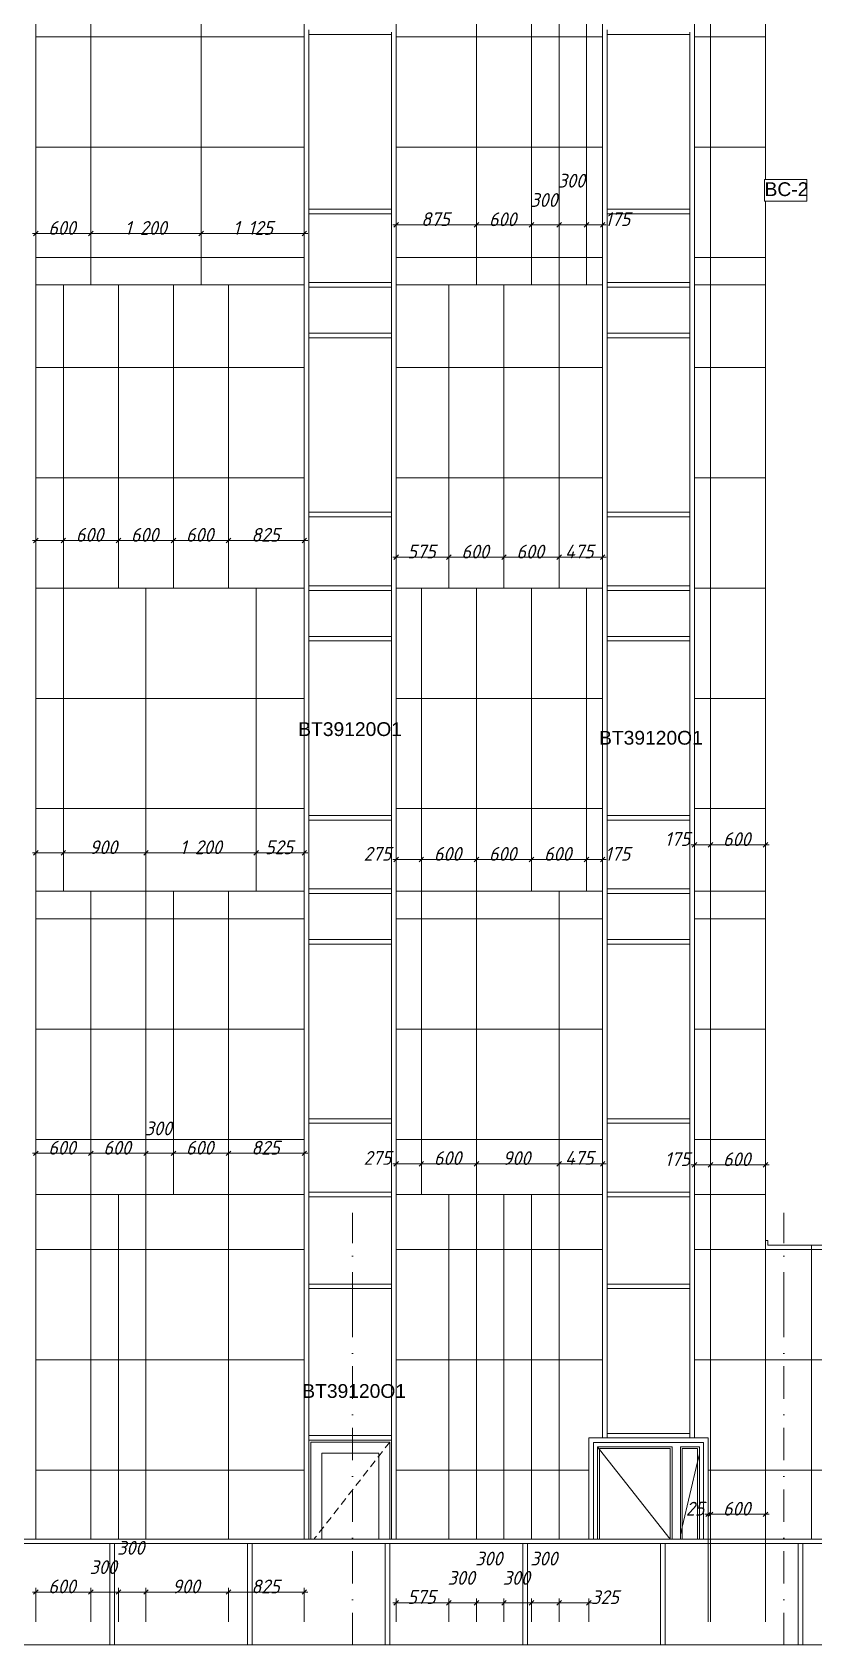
# Model space of a CAD drawing. Header units: millimetres. Extents: x 1499747 to 4230374, y -28481 to 441852.
# Drawn here: x 2636354 to 2644868, y -12484 to 5067 of the extents above; entities that cross this region are included whole.
import ezdxf
from ezdxf.xclip import XClip

# ---------------------------------------------------------------- set-up
doc = ezdxf.new("R2010")
doc.units = ezdxf.units.MM
doc.header["$MEASUREMENT"] = 0
doc.header["$XCLIPFRAME"] = 0
doc.set_wipeout_variables(frame=1)
doc.linetypes.add('Wipeout_Contour', pattern=[1000, 0, -1000])
doc.linetypes.add('Штрихпунктирная', pattern=[670.277762, 352.777767, -176.388884, 0, -141.111112])
for name, color, linetype, lineweight in [('1 Фасад_42_Витраж где быссейн_Ном._пера__1_Ном._пера__7', 7, 'Continuous', 18), ('1 Фасад_42_Витражные окна_Ном._пера__102_Ном._пера__9', 9, 'Continuous', 18), ('1 Фасад_42_Витражные окна_Ном._пера__1_Ном._пера__7', 7, 'Continuous', 18), ('1 Фасад_42_Витражные окна_Ном._пера__20_Ном._пера__1', 1, 'Continuous', 18), ('1 Фасад_42_Витражные окна_Ном._пера__92_Ном._пера__233', 233, 'Continuous', 18), ('1 Фасад_42_Выступы_Ном._пера__1_Ном._пера__7', 7, 'Continuous', 18), ('1 Фасад_42_Отделка керамика_Ном._пера__1_Ном._пера__7', 7, 'Continuous', 18), ('1 Фасад_42_Сетка кладки_Ном._пера__20_Ном._пера__1', 1, 'Continuous', 18), ('1 Фасад_42_Сетка кладки_Ном._пера__62_Ном._пера__253', 252, 'Continuous', 18), ('1 Фасад_42_Элемент Модели - Оси_Ном._пера__2_Ном._пера__8', 8, 'Continuous', 18)]:
    doc.layers.add(name, color=color, linetype=linetype, lineweight=lineweight)
doc.layers.add('1 Фасад_42_Витражные окна_Ном._пера__20', color=7, linetype='Continuous')
doc.layers.add('Чертеж и Рисунок', color=7, linetype='Continuous')
doc.styles.add('СГЕНЕРИР_СТИЛЬ_1', font='')
doc.styles.add('СГЕНЕРИР_СТИЛЬ_2', font='arial.ttf')
doc.styles.get('СГЕНЕРИР_СТИЛЬ_1').set_extended_font_data('GOST Common', italic=True)

# ---------------------------------------------------------------- blocks, each defined once
blk = doc.blocks.new('Чертеж_5_42', base_point=(1557140, 9891))
at = {"layer": '1 Фасад_42_Витраж где быссейн_Ном._пера__1_Ном._пера__7', "color": 252, "linetype": 'Continuous', "true_color": 0x939598}
for p, q in [((1531021, 16341), (1529521, 16341)), ((1532521, 16341), (1531021, 16341)), ((1534021, 16341), (1532521, 16341)), ((1535521, 16341), (1534021, 16341)), ((1537021, 16341), (1535521, 16341)), ((1538521, 16341), (1537021, 16341)), ((1540021, 16341), (1538521, 16341)), ((1530996, 16291), (1529546, 16291)), ((1531021, 16291), (1530996, 16291)), ((1530996, 15191), (1530996, 16291)), ((1531046, 16291), (1531021, 16291)), ((1532496, 16291), (1531046, 16291)), ((1531046, 15191), (1531046, 16291)), ((1532521, 16291), (1532496, 16291)), ((1532496, 15191), (1532496, 16291)), ((1532546, 16291), (1532521, 16291)), ((1533996, 16291), (1532546, 16291)), ((1532546, 15191), (1532546, 16291)), ((1534021, 16291), (1533996, 16291)), ((1533996, 15191), (1533996, 16291)), ((1534046, 16291), (1534021, 16291)), ((1535496, 16291), (1534046, 16291)), ((1534046, 15191), (1534046, 16291)), ((1535521, 16291), (1535496, 16291)), ((1535496, 15191), (1535496, 16291)), ((1535546, 16291), (1535521, 16291)), ((1536996, 16291), (1535546, 16291)), ((1535546, 15191), (1535546, 16291)), ((1537021, 16291), (1536996, 16291)), ((1536996, 15191), (1536996, 16291)), ((1537046, 16291), (1537021, 16291)), ((1538496, 16291), (1537046, 16291)), ((1537046, 15191), (1537046, 16291)), ((1538521, 16291), (1538496, 16291)), ((1538496, 15191), (1538496, 16291)), ((1538546, 16291), (1538521, 16291)), ((1539996, 16291), (1538546, 16291)), ((1538546, 15191), (1538546, 16291)), ((1530996, 15191), (1529546, 15191)), ((1531021, 15191), (1530996, 15191)), ((1531046, 15191), (1531021, 15191)), ((1532496, 15191), (1531046, 15191)), ((1532521, 15191), (1532496, 15191)), ((1532546, 15191), (1532521, 15191)), ((1533996, 15191), (1532546, 15191)), ((1534021, 15191), (1533996, 15191)), ((1534046, 15191), (1534021, 15191)), ((1535496, 15191), (1534046, 15191)), ((1535521, 15191), (1535496, 15191)), ((1535546, 15191), (1535521, 15191)), ((1536996, 15191), (1535546, 15191)), ((1537021, 15191), (1536996, 15191)), ((1537046, 15191), (1537021, 15191)), ((1538496, 15191), (1537046, 15191)), ((1538521, 15191), (1538496, 15191)), ((1538546, 15191), (1538521, 15191)), ((1539996, 15191), (1538546, 15191))]:
    blk.add_line(p, q, dxfattribs=at)
at = {"layer": '1 Фасад_42_Витражные окна_Ном._пера__102_Ном._пера__9', "color": 252, "linetype": 'Continuous', "true_color": 0x939598}
for p, q in [((1536310, 17340), (1536330, 17314)), ((1536330, 17314), (1537100, 16341)), ((1537420, 17266), (1537400, 17181)), ((1537400, 17181), (1537232, 16471)), ((1537232, 16471), (1537212, 16387))]:
    blk.add_line(p, q, dxfattribs=at)
at = {"layer": '1 Фасад_42_Витражные окна_Ном._пера__1_Ном._пера__7', "color": 252, "linetype": 'Continuous', "true_color": 0x939598}
for p, q in [((1533165, 32741), (1533165, 32766)), ((1533165, 32716), (1533165, 32741)), ((1533395, 32716), (1533165, 32716)), ((1533165, 30816), (1533165, 32716)), ((1534065, 32716), (1533395, 32716)), ((1534065, 32741), (1534065, 32716)), ((1534065, 32716), (1534065, 30816)), ((1536415, 32741), (1536415, 32766)), ((1536415, 32716), (1536415, 32741)), ((1536645, 32716), (1536415, 32716)), ((1536415, 30816), (1536415, 32716)), ((1537315, 32716), (1536645, 32716)), ((1537315, 32741), (1537315, 32716)), ((1537315, 32716), (1537315, 30816)), ((1533165, 30791), (1533165, 30816)), ((1533395, 30816), (1533165, 30816)), ((1533165, 30766), (1533165, 30791)), ((1533395, 30766), (1533165, 30766)), ((1533165, 30016), (1533165, 30766)), ((1534065, 30816), (1533395, 30816)), ((1534065, 30766), (1533395, 30766)), ((1534065, 30816), (1534065, 30791)), ((1534065, 30791), (1534065, 30766)), ((1534065, 30766), (1534065, 30016)), ((1536415, 30791), (1536415, 30816)), ((1536645, 30816), (1536415, 30816)), ((1536415, 30766), (1536415, 30791)), ((1536645, 30766), (1536415, 30766)), ((1536415, 30016), (1536415, 30766)), ((1537315, 30816), (1536645, 30816)), ((1537315, 30766), (1536645, 30766)), ((1537315, 30816), (1537315, 30791)), ((1537315, 30791), (1537315, 30766)), ((1537315, 30766), (1537315, 30016)), ((1533395, 30016), (1533165, 30016)), ((1533165, 29991), (1533165, 30016)), ((1534065, 30016), (1533395, 30016)), ((1534065, 30016), (1534065, 29991)), ((1536645, 30016), (1536415, 30016)), ((1536415, 29991), (1536415, 30016)), ((1537315, 30016), (1536645, 30016)), ((1537315, 30016), (1537315, 29991)), ((1533165, 29966), (1533165, 29991)), ((1533395, 29966), (1533165, 29966)), ((1533165, 29466), (1533165, 29966)), ((1534065, 29966), (1533395, 29966)), ((1534065, 29991), (1534065, 29966)), ((1534065, 29966), (1534065, 29466)), ((1536415, 29966), (1536415, 29991)), ((1536645, 29966), (1536415, 29966)), ((1536415, 29466), (1536415, 29966)), ((1537315, 29966), (1536645, 29966)), ((1537315, 29991), (1537315, 29966)), ((1537315, 29966), (1537315, 29466)), ((1533165, 29441), (1533165, 29466)), ((1533395, 29466), (1533165, 29466)), ((1533165, 29416), (1533165, 29441)), ((1533395, 29416), (1533165, 29416)), ((1533165, 27516), (1533165, 29416)), ((1534065, 29466), (1533395, 29466)), ((1534065, 29416), (1533395, 29416)), ((1534065, 29466), (1534065, 29441)), ((1534065, 29441), (1534065, 29416)), ((1534065, 29416), (1534065, 27516)), ((1536415, 29441), (1536415, 29466)), ((1536645, 29466), (1536415, 29466)), ((1536415, 29416), (1536415, 29441)), ((1536645, 29416), (1536415, 29416)), ((1536415, 27516), (1536415, 29416)), ((1537315, 29466), (1536645, 29466)), ((1537315, 29416), (1536645, 29416)), ((1537315, 29466), (1537315, 29441)), ((1537315, 29441), (1537315, 29416)), ((1537315, 29416), (1537315, 27516)), ((1533165, 27491), (1533165, 27516)), ((1533165, 27516), (1533395, 27516)), ((1533165, 27466), (1533165, 27491)), ((1533165, 26716), (1533165, 27466)), ((1533165, 27466), (1533395, 27466)), ((1533395, 27516), (1534065, 27516)), ((1533395, 27466), (1534065, 27466)), ((1534065, 27516), (1534065, 27491)), ((1534065, 27491), (1534065, 27466)), ((1534065, 27466), (1534065, 26716)), ((1536415, 27491), (1536415, 27516)), ((1536415, 27516), (1536645, 27516)), ((1536415, 27466), (1536415, 27491)), ((1536415, 26716), (1536415, 27466)), ((1536415, 27466), (1536645, 27466)), ((1536645, 27516), (1537315, 27516)), ((1536645, 27466), (1537315, 27466)), ((1537315, 27516), (1537315, 27491)), ((1537315, 27491), (1537315, 27466)), ((1537315, 27466), (1537315, 26716)), ((1533165, 26716), (1533395, 26716)), ((1533165, 26691), (1533165, 26716)), ((1533165, 26666), (1533165, 26691)), ((1533395, 26716), (1534065, 26716)), ((1534065, 26716), (1534065, 26691)), ((1534065, 26691), (1534065, 26666)), ((1536415, 26716), (1536645, 26716)), ((1536415, 26691), (1536415, 26716)), ((1536415, 26666), (1536415, 26691)), ((1536645, 26716), (1537315, 26716)), ((1537315, 26716), (1537315, 26691)), ((1537315, 26691), (1537315, 26666)), ((1533165, 26666), (1533395, 26666)), ((1533165, 26166), (1533165, 26666)), ((1533395, 26666), (1534065, 26666)), ((1534065, 26666), (1534065, 26166)), ((1536415, 26666), (1536645, 26666)), ((1536415, 26166), (1536415, 26666)), ((1536645, 26666), (1537315, 26666)), ((1537315, 26666), (1537315, 26166)), ((1533165, 26141), (1533165, 26166)), ((1533395, 26166), (1533165, 26166)), ((1534065, 26166), (1533395, 26166)), ((1534065, 26166), (1534065, 26141)), ((1536415, 26141), (1536415, 26166)), ((1536645, 26166), (1536415, 26166)), ((1537315, 26166), (1536645, 26166)), ((1537315, 26166), (1537315, 26141)), ((1533165, 26116), (1533165, 26141)), ((1533395, 26116), (1533165, 26116)), ((1533165, 24216), (1533165, 26116)), ((1534065, 26116), (1533395, 26116)), ((1534065, 26141), (1534065, 26116)), ((1534065, 26116), (1534065, 24216)), ((1536415, 26116), (1536415, 26141)), ((1536645, 26116), (1536415, 26116)), ((1536415, 24216), (1536415, 26116)), ((1537315, 26116), (1536645, 26116)), ((1537315, 26141), (1537315, 26116)), ((1537315, 26116), (1537315, 24216)), ((1533165, 24191), (1533165, 24216)), ((1533165, 24216), (1533395, 24216)), ((1533165, 24166), (1533165, 24191)), ((1533165, 23416), (1533165, 24166)), ((1533165, 24166), (1533395, 24166)), ((1533395, 24216), (1534065, 24216)), ((1533395, 24166), (1534065, 24166)), ((1534065, 24216), (1534065, 24191)), ((1534065, 24191), (1534065, 24166)), ((1534065, 24166), (1534065, 23416)), ((1536415, 24191), (1536415, 24216)), ((1536415, 24216), (1536645, 24216)), ((1536415, 24166), (1536415, 24191)), ((1536415, 23416), (1536415, 24166)), ((1536415, 24166), (1536645, 24166)), ((1536645, 24216), (1537315, 24216)), ((1536645, 24166), (1537315, 24166)), ((1537315, 24216), (1537315, 24191)), ((1537315, 24191), (1537315, 24166)), ((1537315, 24166), (1537315, 23416)), ((1533165, 23416), (1533395, 23416)), ((1533165, 23391), (1533165, 23416)), ((1533165, 23366), (1533165, 23391)), ((1533165, 23366), (1533395, 23366)), ((1533165, 22866), (1533165, 23366)), ((1533395, 23416), (1534065, 23416)), ((1533395, 23366), (1534065, 23366)), ((1534065, 23416), (1534065, 23391)), ((1534065, 23391), (1534065, 23366)), ((1534065, 23366), (1534065, 22866)), ((1536415, 23416), (1536645, 23416)), ((1536415, 23391), (1536415, 23416)), ((1536415, 23366), (1536415, 23391)), ((1536415, 23366), (1536645, 23366)), ((1536415, 22866), (1536415, 23366)), ((1536645, 23416), (1537315, 23416)), ((1536645, 23366), (1537315, 23366)), ((1537315, 23416), (1537315, 23391)), ((1537315, 23391), (1537315, 23366)), ((1537315, 23366), (1537315, 22866)), ((1533165, 22841), (1533165, 22866)), ((1533395, 22866), (1533165, 22866)), ((1533165, 22816), (1533165, 22841)), ((1533395, 22816), (1533165, 22816)), ((1533165, 20916), (1533165, 22816)), ((1534065, 22866), (1533395, 22866)), ((1534065, 22816), (1533395, 22816)), ((1534065, 22866), (1534065, 22841)), ((1534065, 22841), (1534065, 22816)), ((1534065, 22816), (1534065, 20916)), ((1536415, 22841), (1536415, 22866)), ((1536645, 22866), (1536415, 22866)), ((1536415, 22816), (1536415, 22841)), ((1536645, 22816), (1536415, 22816)), ((1536415, 20916), (1536415, 22816)), ((1537315, 22866), (1536645, 22866)), ((1537315, 22816), (1536645, 22816)), ((1537315, 22866), (1537315, 22841)), ((1537315, 22841), (1537315, 22816)), ((1537315, 22816), (1537315, 20916)), ((1533165, 20891), (1533165, 20916)), ((1533165, 20916), (1533395, 20916)), ((1533165, 20866), (1533165, 20891)), ((1533395, 20916), (1534065, 20916)), ((1534065, 20916), (1534065, 20891)), ((1534065, 20891), (1534065, 20866)), ((1536415, 20891), (1536415, 20916)), ((1536415, 20916), (1536645, 20916)), ((1536415, 20866), (1536415, 20891)), ((1536645, 20916), (1537315, 20916)), ((1537315, 20916), (1537315, 20891)), ((1537315, 20891), (1537315, 20866)), ((1533165, 20116), (1533165, 20866)), ((1533165, 20866), (1533395, 20866)), ((1533395, 20866), (1534065, 20866)), ((1534065, 20866), (1534065, 20116)), ((1536415, 20116), (1536415, 20866)), ((1536415, 20866), (1536645, 20866)), ((1536645, 20866), (1537315, 20866)), ((1537315, 20866), (1537315, 20116)), ((1533165, 20116), (1533395, 20116)), ((1533165, 20091), (1533165, 20116)), ((1533165, 20066), (1533165, 20091)), ((1533165, 20066), (1533395, 20066)), ((1533165, 19116), (1533165, 20066)), ((1533395, 20116), (1534065, 20116)), ((1533395, 20066), (1534065, 20066)), ((1534065, 20116), (1534065, 20091)), ((1534065, 20091), (1534065, 20066)), ((1534065, 20066), (1534065, 19116)), ((1536415, 20116), (1536645, 20116)), ((1536415, 20091), (1536415, 20116)), ((1536415, 20066), (1536415, 20091)), ((1536415, 20066), (1536645, 20066)), ((1536415, 19116), (1536415, 20066)), ((1536645, 20116), (1537315, 20116)), ((1536645, 20066), (1537315, 20066)), ((1537315, 20116), (1537315, 20091)), ((1537315, 20091), (1537315, 20066)), ((1537315, 20066), (1537315, 19116)), ((1533165, 19091), (1533165, 19116)), ((1533395, 19116), (1533165, 19116)), ((1533165, 19066), (1533165, 19091)), ((1533395, 19066), (1533165, 19066)), ((1533165, 17466), (1533165, 19066)), ((1534065, 19116), (1533395, 19116)), ((1534065, 19066), (1533395, 19066)), ((1534065, 19116), (1534065, 19091)), ((1534065, 19091), (1534065, 19066)), ((1534065, 19066), (1534065, 17466)), ((1536415, 19091), (1536415, 19116)), ((1536645, 19116), (1536415, 19116)), ((1536415, 19066), (1536415, 19091)), ((1536645, 19066), (1536415, 19066)), ((1536415, 17491), (1536415, 19066)), ((1537315, 19116), (1536645, 19116)), ((1537315, 19066), (1536645, 19066)), ((1537315, 19116), (1537315, 19091)), ((1537315, 19091), (1537315, 19066)), ((1537315, 19066), (1537315, 17491)), ((1533165, 17441), (1533165, 17466)), ((1533395, 17466), (1533165, 17466)), ((1533165, 17416), (1533165, 17441)), ((1533165, 16341), (1533165, 17416)), ((1533395, 17416), (1533165, 17416)), ((1533185, 17396), (1534045, 17396)), ((1533185, 16341), (1533185, 17396)), ((1534065, 17466), (1533395, 17466)), ((1534065, 17416), (1533395, 17416)), ((1534045, 17396), (1534045, 16341)), ((1534065, 17466), (1534065, 17441)), ((1534065, 17441), (1534065, 17416)), ((1534065, 17416), (1534065, 16341)), ((1536470, 17391), (1536265, 17391)), ((1536265, 16341), (1536265, 17391)), ((1536415, 17441), (1536365, 17441)), ((1536415, 17466), (1536415, 17491)), ((1536645, 17491), (1536415, 17491)), ((1536415, 17441), (1536415, 17466)), ((1536645, 17441), (1536415, 17441)), ((1537167, 17391), (1536470, 17391)), ((1537315, 17491), (1536645, 17491)), ((1537315, 17441), (1536645, 17441)), ((1537465, 17391), (1537167, 17391)), ((1537315, 17491), (1537315, 17466)), ((1537315, 17466), (1537315, 17441)), ((1537365, 17441), (1537315, 17441)), ((1537465, 17391), (1537465, 16341)), ((1533925, 17276), (1533305, 17276)), ((1533305, 17276), (1533305, 16341)), ((1533925, 16341), (1533925, 17276)), ((1536310, 17346), (1536310, 16341)), ((1537122, 17346), (1536310, 17346)), ((1537102, 17326), (1536330, 17326)), ((1536330, 17326), (1536330, 16341)), ((1537102, 16341), (1537102, 17326)), ((1537122, 16341), (1537122, 17346)), ((1537212, 17346), (1537212, 16341)), ((1537420, 17346), (1537212, 17346)), ((1537400, 17326), (1537232, 17326)), ((1537232, 17326), (1537232, 16341)), ((1537400, 16341), (1537400, 17326)), ((1537420, 16341), (1537420, 17346))]:
    blk.add_line(p, q, dxfattribs=at)
at = {"layer": '1 Фасад_42_Витражные окна_Ном._пера__92_Ном._пера__233', "color": 252, "linetype": 'Continuous', "true_color": 0x939598}
for p, q in [((1534045, 17396), (1533996, 17333)), ((1533925, 17242), (1533916, 17231)), ((1533966, 17294), (1533925, 17242)), ((1533806, 17089), (1533756, 17026)), ((1533886, 17191), (1533836, 17128)), ((1533646, 16884), (1533596, 16821)), ((1533726, 16986), (1533676, 16923)), ((1533486, 16679), (1533437, 16616)), ((1533566, 16781), (1533517, 16718)), ((1533406, 16576), (1533357, 16513)), ((1533235, 16357), (1533223, 16341)), ((1533246, 16371), (1533235, 16357)), ((1533305, 16448), (1533277, 16411)), ((1533326, 16474), (1533305, 16448))]:
    blk.add_line(p, q, dxfattribs=at)
at = {"layer": '1 Фасад_42_Выступы_Ном._пера__1_Ном._пера__7', "color": 252, "linetype": 'Continuous', "true_color": 0x939598}
for p, q in [((1530190, 16341), (1530190, 46491)), ((1538140, 19591), (1538140, 39341)), ((1538140, 19591), (1538165, 19591)), ((1538165, 19591), (1538165, 19541)), ((1538165, 19541), (1552240, 19541))]:
    blk.add_line(p, q, dxfattribs=at)
at = {"layer": '1 Фасад_42_Отделка керамика_Ном._пера__1_Ном._пера__7', "color": 252, "linetype": 'Continuous', "true_color": 0x939598}
for p, q in [((1530790, 33291), (1530790, 29991)), ((1531990, 29991), (1531990, 33291)), ((1533115, 29991), (1533115, 33291)), ((1534115, 33291), (1534115, 29991)), ((1534990, 29991), (1534990, 33291)), ((1535590, 33291), (1535590, 29991)), ((1535890, 29991), (1535890, 33291)), ((1536190, 33291), (1536190, 29991)), ((1536365, 29991), (1536365, 33291)), ((1537365, 33291), (1537365, 29991)), ((1537540, 33291), (1537540, 29991)), ((1530490, 29991), (1530190, 29991)), ((1530490, 29991), (1530790, 29991)), ((1530490, 26691), (1530490, 29991)), ((1530790, 29991), (1531090, 29991)), ((1531690, 29991), (1531090, 29991)), ((1531090, 29991), (1531090, 26691)), ((1531690, 29991), (1531990, 29991)), ((1531690, 26691), (1531690, 29991)), ((1531990, 29991), (1532290, 29991)), ((1533115, 29991), (1532290, 29991)), ((1532290, 29991), (1532290, 26691)), ((1533115, 26691), (1533115, 29991)), ((1534690, 29991), (1534115, 29991)), ((1534115, 29991), (1534115, 26691)), ((1534690, 29991), (1534990, 29991)), ((1534690, 26691), (1534690, 29991)), ((1534990, 29991), (1535290, 29991)), ((1535890, 29991), (1535290, 29991)), ((1535290, 29991), (1535290, 26691)), ((1535890, 29991), (1536190, 29991)), ((1535890, 26691), (1535890, 29991)), ((1536190, 29991), (1536365, 29991)), ((1536365, 26691), (1536365, 29991)), ((1537540, 29991), (1537365, 29991)), ((1537365, 29991), (1537365, 26691)), ((1537540, 29991), (1538140, 29991)), ((1537540, 26691), (1537540, 29991)), ((1530490, 26691), (1530190, 26691)), ((1530490, 26691), (1531090, 26691)), ((1530490, 23391), (1530490, 26691)), ((1531090, 26691), (1531390, 26691)), ((1532590, 26691), (1531390, 26691)), ((1531390, 26691), (1531390, 23391)), ((1532590, 26691), (1533115, 26691)), ((1532590, 23391), (1532590, 26691)), ((1533115, 23391), (1533115, 26691)), ((1534115, 26691), (1534115, 23391)), ((1534115, 26691), (1534390, 26691)), ((1534390, 26691), (1534390, 23391)), ((1534990, 26691), (1534390, 26691)), ((1534990, 26691), (1535290, 26691)), ((1534990, 23391), (1534990, 26691)), ((1535290, 26691), (1535590, 26691)), ((1535890, 26691), (1535590, 26691)), ((1535590, 26691), (1535590, 23391)), ((1536190, 26691), (1535890, 26691)), ((1536190, 26691), (1536365, 26691)), ((1536190, 23391), (1536190, 26691)), ((1536365, 23391), (1536365, 26691)), ((1537365, 26691), (1537365, 23391)), ((1537365, 26691), (1537540, 26691)), ((1538140, 26691), (1537540, 26691)), ((1537540, 26691), (1537540, 23391)), ((1530190, 23391), (1530490, 23391)), ((1530490, 23391), (1530790, 23391)), ((1531390, 23391), (1530790, 23391)), ((1530790, 23391), (1530790, 20091)), ((1531390, 23391), (1531690, 23391)), ((1531390, 20091), (1531390, 23391)), ((1532290, 23391), (1531690, 23391)), ((1531690, 23391), (1531690, 20091)), ((1532290, 23391), (1532590, 23391)), ((1532290, 20091), (1532290, 23391)), ((1532590, 23391), (1533115, 23391)), ((1533115, 20091), (1533115, 23391)), ((1534390, 23391), (1534115, 23391)), ((1534115, 23391), (1534115, 20091)), ((1534390, 23391), (1534990, 23391)), ((1534390, 20091), (1534390, 23391)), ((1535590, 23391), (1534990, 23391)), ((1534990, 23391), (1534990, 20091)), ((1535890, 23391), (1535590, 23391)), ((1535890, 23391), (1536190, 23391)), ((1535890, 20091), (1535890, 23391)), ((1536190, 23391), (1536365, 23391)), ((1536365, 20091), (1536365, 23391)), ((1537540, 23391), (1537365, 23391)), ((1537365, 23391), (1537365, 20091)), ((1537540, 23391), (1538140, 23391)), ((1537540, 20091), (1537540, 23391)), ((1530790, 20091), (1530190, 20091)), ((1530790, 20091), (1531090, 20091)), ((1530790, 16341), (1530790, 20091)), ((1531390, 20091), (1531090, 20091)), ((1531090, 20091), (1531090, 16341)), ((1531690, 20091), (1531390, 20091)), ((1531390, 16341), (1531390, 20091)), ((1531690, 20091), (1532290, 20091)), ((1533115, 20091), (1532290, 20091)), ((1532290, 20091), (1532290, 16341)), ((1533115, 16341), (1533115, 20091)), ((1534115, 20091), (1534115, 16341)), ((1534115, 20091), (1534390, 20091)), ((1534690, 20091), (1534390, 20091)), ((1534990, 20091), (1534690, 20091)), ((1534690, 20091), (1534690, 16341)), ((1534990, 20091), (1535290, 20091)), ((1534990, 16341), (1534990, 20091)), ((1535590, 20091), (1535290, 20091)), ((1535290, 20091), (1535290, 16341)), ((1535590, 20091), (1535890, 20091)), ((1535590, 16341), (1535590, 20091)), ((1536365, 20091), (1535890, 20091)), ((1535890, 20091), (1535890, 16341)), ((1536365, 17441), (1536365, 20091)), ((1537365, 20091), (1537365, 17441)), ((1537365, 20091), (1537540, 20091)), ((1538140, 20091), (1537540, 20091)), ((1537540, 20091), (1537540, 16341)), ((1538140, 16341), (1538140, 19591)), ((1536215, 17441), (1536365, 17441)), ((1536215, 16341), (1536215, 17441)), ((1537365, 17441), (1537515, 17441)), ((1537515, 17441), (1537515, 16341))]:
    blk.add_line(p, q, dxfattribs=at)
at = {"layer": '1 Фасад_42_Сетка кладки_Ном._пера__20_Ном._пера__1', "color": 252, "linetype": 'Continuous', "true_color": 0x939598}
for p, q in [((1530153, 30550), (1530190, 30550)), ((1530215, 30575), (1530165, 30525)), ((1530190, 30291), (1530190, 30597)), ((1530190, 30550), (1530790, 30550)), ((1530815, 30575), (1530765, 30525)), ((1530815, 30575), (1530765, 30525)), ((1530790, 30291), (1530790, 30597)), ((1530790, 30291), (1530790, 30597)), ((1530790, 30550), (1531990, 30550)), ((1532015, 30575), (1531965, 30525)), ((1532015, 30575), (1531965, 30525)), ((1531990, 30291), (1531990, 30597)), ((1531990, 30291), (1531990, 30597)), ((1531990, 30550), (1533115, 30550)), ((1533090, 30525), (1533140, 30575)), ((1533115, 30291), (1533115, 30597)), ((1533115, 30550), (1533153, 30550)), ((1534078, 30644), (1534115, 30644)), ((1534140, 30669), (1534090, 30619)), ((1534115, 30291), (1534115, 30691)), ((1534115, 30644), (1534990, 30644)), ((1535015, 30669), (1534965, 30619)), ((1535015, 30669), (1534965, 30619)), ((1534990, 30291), (1534990, 30691)), ((1534990, 30291), (1534990, 30691)), ((1534990, 30644), (1535590, 30644)), ((1535615, 30669), (1535565, 30619)), ((1535615, 30669), (1535565, 30619)), ((1535590, 30291), (1535590, 30691)), ((1535590, 30291), (1535590, 30691)), ((1535590, 30644), (1535890, 30644)), ((1535915, 30669), (1535865, 30619)), ((1535915, 30669), (1535865, 30619)), ((1535890, 30291), (1535890, 30691)), ((1535890, 30291), (1535890, 30691)), ((1535890, 30644), (1536190, 30644)), ((1536215, 30669), (1536165, 30619)), ((1536215, 30669), (1536165, 30619)), ((1536190, 30291), (1536190, 30691)), ((1536190, 30291), (1536190, 30691)), ((1536190, 30644), (1536365, 30644)), ((1536340, 30619), (1536390, 30669)), ((1536365, 30291), (1536365, 30691)), ((1536365, 30644), (1536403, 30644)), ((1530153, 27210), (1530190, 27210)), ((1530215, 27235), (1530165, 27185)), ((1530190, 26991), (1530190, 27257)), ((1530190, 27210), (1530490, 27210)), ((1530515, 27235), (1530465, 27185)), ((1530515, 27235), (1530465, 27185)), ((1530490, 26991), (1530490, 27257)), ((1530490, 26991), (1530490, 27257)), ((1530490, 27210), (1531090, 27210)), ((1531115, 27235), (1531065, 27185)), ((1531115, 27235), (1531065, 27185)), ((1531090, 26991), (1531090, 27257)), ((1531090, 26991), (1531090, 27257)), ((1531090, 27210), (1531690, 27210)), ((1531715, 27235), (1531665, 27185)), ((1531715, 27235), (1531665, 27185)), ((1531690, 26991), (1531690, 27257)), ((1531690, 26991), (1531690, 27257)), ((1531690, 27210), (1532290, 27210)), ((1532315, 27235), (1532265, 27185)), ((1532315, 27235), (1532265, 27185)), ((1532290, 26991), (1532290, 27257)), ((1532290, 26991), (1532290, 27257)), ((1532290, 27210), (1533115, 27210)), ((1533090, 27185), (1533140, 27235)), ((1533115, 26991), (1533115, 27257)), ((1533115, 27210), (1533153, 27210)), ((1534140, 27053), (1534090, 27003)), ((1534115, 26981), (1534115, 27074)), ((1534715, 27053), (1534665, 27003)), ((1534715, 27053), (1534665, 27003)), ((1534690, 26981), (1534690, 27074)), ((1534690, 26981), (1534690, 27074)), ((1535315, 27053), (1535265, 27003)), ((1535315, 27053), (1535265, 27003)), ((1535290, 26981), (1535290, 27074)), ((1535290, 26981), (1535290, 27074)), ((1535915, 27053), (1535865, 27003)), ((1535915, 27053), (1535865, 27003)), ((1535890, 26981), (1535890, 27074)), ((1535890, 26981), (1535890, 27074)), ((1536340, 27003), (1536390, 27053)), ((1536365, 26981), (1536365, 27074)), ((1534078, 27028), (1534115, 27028)), ((1534115, 27028), (1534690, 27028)), ((1534690, 27028), (1535290, 27028)), ((1535290, 27028), (1535890, 27028)), ((1535890, 27028), (1536365, 27028)), ((1536365, 27028), (1536403, 27028)), ((1537328, 23897), (1537365, 23897)), ((1537390, 23922), (1537340, 23872)), ((1537365, 23691), (1537365, 23944)), ((1537365, 23897), (1537540, 23897)), ((1537565, 23922), (1537515, 23872)), ((1537565, 23922), (1537515, 23872)), ((1537540, 23691), (1537540, 23944)), ((1537540, 23691), (1537540, 23944)), ((1537540, 23897), (1538140, 23897)), ((1538115, 23872), (1538165, 23922)), ((1538140, 23691), (1538140, 23944)), ((1538140, 23897), (1538178, 23897)), ((1530153, 23809), (1530190, 23809)), ((1530215, 23834), (1530165, 23784)), ((1530190, 23691), (1530190, 23856)), ((1530190, 23809), (1530490, 23809)), ((1530515, 23834), (1530465, 23784)), ((1530515, 23834), (1530465, 23784)), ((1530490, 23691), (1530490, 23856)), ((1530490, 23691), (1530490, 23856)), ((1530490, 23809), (1531390, 23809)), ((1531415, 23834), (1531365, 23784)), ((1531415, 23834), (1531365, 23784)), ((1531390, 23691), (1531390, 23856)), ((1531390, 23691), (1531390, 23856)), ((1531390, 23809), (1532590, 23809)), ((1532615, 23834), (1532565, 23784)), ((1532615, 23834), (1532565, 23784)), ((1532590, 23691), (1532590, 23856)), ((1532590, 23691), (1532590, 23856)), ((1532590, 23809), (1533115, 23809)), ((1533090, 23784), (1533140, 23834)), ((1533115, 23691), (1533115, 23856)), ((1533115, 23809), (1533153, 23809)), ((1534078, 23737), (1534115, 23737)), ((1534140, 23762), (1534090, 23712)), ((1534115, 23690), (1534115, 23783)), ((1534115, 23737), (1534390, 23737)), ((1534415, 23762), (1534365, 23712)), ((1534415, 23762), (1534365, 23712)), ((1534390, 23690), (1534390, 23783)), ((1534390, 23690), (1534390, 23783)), ((1534390, 23737), (1534990, 23737)), ((1535015, 23762), (1534965, 23712)), ((1535015, 23762), (1534965, 23712)), ((1534990, 23690), (1534990, 23783)), ((1534990, 23690), (1534990, 23783)), ((1534990, 23737), (1535590, 23737)), ((1535615, 23762), (1535565, 23712)), ((1535615, 23762), (1535565, 23712)), ((1535590, 23690), (1535590, 23783)), ((1535590, 23690), (1535590, 23783)), ((1535590, 23737), (1536190, 23737)), ((1536215, 23762), (1536165, 23712)), ((1536215, 23762), (1536165, 23712)), ((1536190, 23690), (1536190, 23783)), ((1536190, 23690), (1536190, 23783)), ((1536190, 23737), (1536365, 23737)), ((1536340, 23712), (1536390, 23762)), ((1536365, 23690), (1536365, 23783)), ((1536365, 23737), (1536403, 23737)), ((1530153, 20539), (1530190, 20539)), ((1530215, 20564), (1530165, 20514)), ((1530190, 20391), (1530190, 20586)), ((1530190, 20539), (1530790, 20539)), ((1530815, 20564), (1530765, 20514)), ((1530815, 20564), (1530765, 20514)), ((1530790, 20391), (1530790, 20586)), ((1530790, 20391), (1530790, 20586)), ((1530790, 20539), (1531390, 20539)), ((1531415, 20564), (1531365, 20514)), ((1531415, 20564), (1531365, 20514)), ((1531390, 20391), (1531390, 20586)), ((1531390, 20391), (1531390, 20586)), ((1531390, 20539), (1531690, 20539)), ((1531715, 20564), (1531665, 20514)), ((1531715, 20564), (1531665, 20514)), ((1531690, 20391), (1531690, 20586)), ((1531690, 20391), (1531690, 20586)), ((1531690, 20539), (1532290, 20539)), ((1532315, 20564), (1532265, 20514)), ((1532315, 20564), (1532265, 20514)), ((1532290, 20391), (1532290, 20586)), ((1532290, 20391), (1532290, 20586)), ((1532290, 20539), (1533115, 20539)), ((1533090, 20514), (1533140, 20564)), ((1533115, 20391), (1533115, 20586)), ((1533115, 20539), (1533153, 20539)), ((1534078, 20426), (1534115, 20426)), ((1534140, 20451), (1534090, 20401)), ((1534115, 20379), (1534115, 20473)), ((1534115, 20426), (1534390, 20426)), ((1534415, 20451), (1534365, 20401)), ((1534415, 20451), (1534365, 20401)), ((1534390, 20379), (1534390, 20473)), ((1534390, 20379), (1534390, 20473)), ((1534390, 20426), (1534990, 20426)), ((1535015, 20451), (1534965, 20401)), ((1535015, 20451), (1534965, 20401)), ((1534990, 20379), (1534990, 20473)), ((1534990, 20379), (1534990, 20473)), ((1534990, 20426), (1535890, 20426)), ((1535915, 20451), (1535865, 20401)), ((1535915, 20451), (1535865, 20401)), ((1535890, 20379), (1535890, 20473)), ((1535890, 20379), (1535890, 20473)), ((1535890, 20426), (1536365, 20426)), ((1536340, 20401), (1536390, 20451)), ((1536365, 20379), (1536365, 20473)), ((1536365, 20426), (1536403, 20426)), ((1537328, 20413), (1537365, 20413)), ((1537390, 20438), (1537340, 20388)), ((1537365, 20367), (1537365, 20460)), ((1537365, 20413), (1537540, 20413)), ((1537565, 20438), (1537515, 20388)), ((1537565, 20438), (1537515, 20388)), ((1537540, 20367), (1537540, 20460)), ((1537540, 20367), (1537540, 20460)), ((1537540, 20413), (1538140, 20413)), ((1538115, 20388), (1538165, 20438)), ((1538140, 20367), (1538140, 20460)), ((1538140, 20413), (1538178, 20413)), ((1537478, 16610), (1537515, 16610)), ((1537490, 16585), (1537540, 16635)), ((1537515, 15441), (1537515, 16657)), ((1537565, 16635), (1537515, 16585)), ((1537565, 16635), (1537515, 16585)), ((1537515, 16610), (1537540, 16610)), ((1537540, 15441), (1537540, 16657)), ((1537540, 15441), (1537540, 16657)), ((1537540, 16610), (1538140, 16610)), ((1538115, 16585), (1538165, 16635)), ((1538140, 15441), (1538140, 16657)), ((1538140, 16610), (1538178, 16610)), ((1530190, 15441), (1530190, 15811)), ((1530790, 15441), (1530790, 15811)), ((1530790, 15441), (1530790, 15811)), ((1531090, 15441), (1531090, 15811)), ((1531090, 15441), (1531090, 15811)), ((1531390, 15441), (1531390, 15811)), ((1531390, 15441), (1531390, 15811)), ((1532290, 15441), (1532290, 15811)), ((1532290, 15441), (1532290, 15811)), ((1533115, 15441), (1533115, 15811)), ((1530153, 15764), (1530190, 15764)), ((1530215, 15789), (1530165, 15739)), ((1530190, 15764), (1530790, 15764)), ((1530815, 15789), (1530765, 15739)), ((1530815, 15789), (1530765, 15739)), ((1530790, 15764), (1531090, 15764)), ((1531115, 15789), (1531065, 15739)), ((1531115, 15789), (1531065, 15739)), ((1531090, 15764), (1531390, 15764)), ((1531415, 15789), (1531365, 15739)), ((1531415, 15789), (1531365, 15739)), ((1531390, 15764), (1532290, 15764)), ((1532315, 15789), (1532265, 15739)), ((1532315, 15789), (1532265, 15739)), ((1532290, 15764), (1533115, 15764)), ((1533090, 15739), (1533140, 15789)), ((1533115, 15764), (1533153, 15764)), ((1534078, 15647), (1534115, 15647)), ((1534140, 15672), (1534090, 15622)), ((1534115, 15441), (1534115, 15694)), ((1534115, 15647), (1534690, 15647)), ((1534715, 15672), (1534665, 15622)), ((1534715, 15672), (1534665, 15622)), ((1534690, 15441), (1534690, 15694)), ((1534690, 15441), (1534690, 15694)), ((1534690, 15647), (1534990, 15647)), ((1535015, 15672), (1534965, 15622)), ((1535015, 15672), (1534965, 15622)), ((1534990, 15441), (1534990, 15694)), ((1534990, 15441), (1534990, 15694)), ((1534990, 15647), (1535290, 15647)), ((1535315, 15672), (1535265, 15622)), ((1535315, 15672), (1535265, 15622)), ((1535290, 15441), (1535290, 15694)), ((1535290, 15441), (1535290, 15694)), ((1535290, 15647), (1535590, 15647)), ((1535615, 15672), (1535565, 15622)), ((1535615, 15672), (1535565, 15622)), ((1535590, 15441), (1535590, 15694)), ((1535590, 15441), (1535590, 15694)), ((1535590, 15647), (1535890, 15647)), ((1535915, 15672), (1535865, 15622)), ((1535915, 15672), (1535865, 15622)), ((1535890, 15441), (1535890, 15694)), ((1535890, 15441), (1535890, 15694)), ((1535890, 15647), (1536215, 15647)), ((1536190, 15622), (1536240, 15672)), ((1536215, 15441), (1536215, 15694)), ((1536215, 15647), (1536253, 15647))]:
    blk.add_line(p, q, dxfattribs=at)
at = {"layer": '1 Фасад_42_Сетка кладки_Ном._пера__62_Ном._пера__253', "color": 252, "linetype": 'Continuous', "true_color": 0x939598}
for p, q in [((1530190, 32691), (1533115, 32691)), ((1534115, 32691), (1536365, 32691)), ((1537365, 32691), (1538140, 32691)), ((1530190, 31491), (1533115, 31491)), ((1534115, 31491), (1536365, 31491)), ((1537365, 31491), (1538140, 31491)), ((1530190, 30291), (1533115, 30291)), ((1534115, 30291), (1536365, 30291)), ((1537365, 30291), (1538140, 30291)), ((1530190, 29091), (1533115, 29091)), ((1534115, 29091), (1536365, 29091)), ((1537365, 29091), (1538140, 29091)), ((1530190, 27891), (1533115, 27891)), ((1534115, 27891), (1536365, 27891)), ((1537365, 27891), (1538140, 27891)), ((1530190, 26691), (1533115, 26691)), ((1534115, 26691), (1536365, 26691)), ((1537365, 26691), (1538140, 26691)), ((1530190, 25491), (1533115, 25491)), ((1534115, 25491), (1536365, 25491)), ((1537365, 25491), (1538140, 25491)), ((1530190, 24291), (1533115, 24291)), ((1534115, 24291), (1536365, 24291)), ((1537365, 24291), (1538140, 24291)), ((1530190, 23091), (1533115, 23091)), ((1534115, 23091), (1536365, 23091)), ((1537365, 23091), (1538140, 23091)), ((1530190, 21891), (1533115, 21891)), ((1534115, 21891), (1536365, 21891)), ((1537365, 21891), (1538140, 21891)), ((1530190, 20691), (1533115, 20691)), ((1534115, 20691), (1536365, 20691)), ((1537365, 20691), (1538140, 20691)), ((1530190, 19491), (1533115, 19491)), ((1534115, 19491), (1536365, 19491)), ((1537365, 19491), (1539240, 19491)), ((1538640, 19541), (1538640, 16341)), ((1530190, 18291), (1533115, 18291)), ((1534115, 18291), (1536365, 18291)), ((1537365, 18291), (1539241, 18291)), ((1530190, 17091), (1533115, 17091)), ((1534115, 17091), (1536215, 17091)), ((1537515, 17091), (1539240, 17091))]:
    blk.add_line(p, q, dxfattribs=at)
at = {"layer": '1 Фасад_42_Элемент Модели - Оси_Ном._пера__2_Ном._пера__8', "linetype": 'Штрихпунктирная'}
for p, q in [((1533640, 18891), (1533640, 19891)), ((1538340, 18891), (1538340, 19891)), ((1533640, 18891), (1533640, 3891)), ((1538340, 18891), (1538340, 3891))]:
    blk.add_line(p, q, dxfattribs=at)
at = {"layer": '1 Фасад_42_Витражные окна_Ном._пера__20_Ном._пера__1', "color": 252, "linetype": 'Continuous', "true_color": 0x939598, "char_height": 150, "attachment_point": 4, "style": 'СГЕНЕРИР_СТИЛЬ_2'}
for insert in [(1533049, 25155), (1536326, 25061), (1533093, 17951)]:
    blk.add_mtext('\\A1;{\\pql;\\fArial|b0|i0|c204|p0;\\W1.000000;ВТ39120О1}', dxfattribs=dict(at, insert=insert))
at = {"layer": '1 Фасад_42_Сетка кладки_Ном._пера__20_Ном._пера__1', "color": 252, "linetype": 'Continuous', "true_color": 0x939598, "char_height": 150, "attachment_point": 7, "style": 'СГЕНЕРИР_СТИЛЬ_1'}
for s, insert in [('\\A1;{\\pql;\\fGOST Common|b0|i1|c204|p0;\\W1.000000;300}', (1535876, 31050)), ('\\A1;{\\pql;\\fGOST Common|b0|i1|c204|p0;\\W1.000000;300}', (1535576, 30840)), ('\\A1;{\\pql;\\fGOST Common|b0|i1|c204|p0;\\W1.000000;875}', (1534388, 30632)), ('\\A1;{\\pql;\\fGOST Common|b0|i1|c204|p0;\\W1.000000;600}', (1535126, 30630)), ('\\A1;{\\pql;\\fGOST Common|b0|i1|c204|p0;\\W1.000000;175}', (1536390, 30632)), ('\\A1;{\\pql;\\fGOST Common|b0|i1|c204|p0;\\W1.000000;600}', (1530326, 30536)), ('\\A1;{\\pql;\\fGOST Common|b0|i1|c204|p0;\\W1.000000;1\xa0200}', (1531160, 30536)), ('\\A1;{\\pql;\\fGOST Common|b0|i1|c204|p0;\\W1.000000;1\xa0125}', (1532339, 30536)), ('\\A1;{\\pql;\\fGOST Common|b0|i1|c204|p0;\\W1.000000;600}', (1530626, 27196)), ('\\A1;{\\pql;\\fGOST Common|b0|i1|c204|p0;\\W1.000000;600}', (1531226, 27196)), ('\\A1;{\\pql;\\fGOST Common|b0|i1|c204|p0;\\W1.000000;600}', (1531826, 27196)), ('\\A1;{\\pql;\\fGOST Common|b0|i1|c204|p0;\\W1.000000;825}', (1532538, 27196)), ('\\A1;{\\pql;\\fGOST Common|b0|i1|c204|p0;\\W1.000000;575}', (1534238, 27015)), ('\\A1;{\\pql;\\fGOST Common|b0|i1|c204|p0;\\W1.000000;600}', (1534826, 27013)), ('\\A1;{\\pql;\\fGOST Common|b0|i1|c204|p0;\\W1.000000;600}', (1535426, 27013)), ('\\A1;{\\pql;\\fGOST Common|b0|i1|c204|p0;\\W1.000000;475}', (1535955, 27015)), ('\\A1;{\\pql;\\fGOST Common|b0|i1|c204|p0;\\W1.000000;900}', (1530776, 23795)), ('\\A1;{\\pql;\\fGOST Common|b0|i1|c204|p0;\\W1.000000;1\xa0200}', (1531760, 23795)), ('\\A1;{\\pql;\\fGOST Common|b0|i1|c204|p0;\\W1.000000;525}', (1532688, 23795)), ('\\A1;{\\pql;\\fGOST Common|b0|i1|c204|p0;\\W1.000000;275}', (1533761, 23724)), ('\\A1;{\\pql;\\fGOST Common|b0|i1|c204|p0;\\W1.000000;600}', (1534526, 23723)), ('\\A1;{\\pql;\\fGOST Common|b0|i1|c204|p0;\\W1.000000;600}', (1535126, 23723)), ('\\A1;{\\pql;\\fGOST Common|b0|i1|c204|p0;\\W1.000000;600}', (1535726, 23723)), ('\\A1;{\\pql;\\fGOST Common|b0|i1|c204|p0;\\W1.000000;175}', (1536390, 23724)), ('\\A1;{\\pql;\\fGOST Common|b0|i1|c204|p0;\\W1.000000;175}', (1537042, 23885)), ('\\A1;{\\pql;\\fGOST Common|b0|i1|c204|p0;\\W1.000000;600}', (1537676, 23883)), ('\\A1;{\\pql;\\fGOST Common|b0|i1|c204|p0;\\W1.000000;300}', (1531376, 20735)), ('\\A1;{\\pql;\\fGOST Common|b0|i1|c204|p0;\\W1.000000;600}', (1530326, 20525)), ('\\A1;{\\pql;\\fGOST Common|b0|i1|c204|p0;\\W1.000000;600}', (1530926, 20525)), ('\\A1;{\\pql;\\fGOST Common|b0|i1|c204|p0;\\W1.000000;600}', (1531826, 20525)), ('\\A1;{\\pql;\\fGOST Common|b0|i1|c204|p0;\\W1.000000;825}', (1532538, 20525)), ('\\A1;{\\pql;\\fGOST Common|b0|i1|c204|p0;\\W1.000000;275}', (1533761, 20414)), ('\\A1;{\\pql;\\fGOST Common|b0|i1|c204|p0;\\W1.000000;600}', (1534526, 20412)), ('\\A1;{\\pql;\\fGOST Common|b0|i1|c204|p0;\\W1.000000;900}', (1535276, 20412)), ('\\A1;{\\pql;\\fGOST Common|b0|i1|c204|p0;\\W1.000000;475}', (1535955, 20414)), ('\\A1;{\\pql;\\fGOST Common|b0|i1|c204|p0;\\W1.000000;175}', (1537042, 20401)), ('\\A1;{\\pql;\\fGOST Common|b0|i1|c204|p0;\\W1.000000;600}', (1537676, 20399)), ('\\A1;{\\pql;\\fGOST Common|b0|i1|c204|p0;\\W1.000000;25}', (1537271, 16596)), ('\\A1;{\\pql;\\fGOST Common|b0|i1|c204|p0;\\W1.000000;600}', (1537676, 16596)), ('\\A1;{\\pql;\\fGOST Common|b0|i1|c204|p0;\\W1.000000;300}', (1531076, 16170)), ('\\A1;{\\pql;\\fGOST Common|b0|i1|c204|p0;\\W1.000000;300}', (1534976, 16053)), ('\\A1;{\\pql;\\fGOST Common|b0|i1|c204|p0;\\W1.000000;300}', (1535576, 16053)), ('\\A1;{\\pql;\\fGOST Common|b0|i1|c204|p0;\\W1.000000;300}', (1530776, 15960)), ('\\A1;{\\pql;\\fGOST Common|b0|i1|c204|p0;\\W1.000000;300}', (1534676, 15843)), ('\\A1;{\\pql;\\fGOST Common|b0|i1|c204|p0;\\W1.000000;300}', (1535276, 15843)), ('\\A1;{\\pql;\\fGOST Common|b0|i1|c204|p0;\\W1.000000;600}', (1530326, 15750)), ('\\A1;{\\pql;\\fGOST Common|b0|i1|c204|p0;\\W1.000000;900}', (1531676, 15750)), ('\\A1;{\\pql;\\fGOST Common|b0|i1|c204|p0;\\W1.000000;825}', (1532538, 15750)), ('\\A1;{\\pql;\\fGOST Common|b0|i1|c204|p0;\\W1.000000;575}', (1534238, 15635)), ('\\A1;{\\pql;\\fGOST Common|b0|i1|c204|p0;\\W1.000000;325}', (1536240, 15633))]:
    blk.add_mtext(s, dxfattribs=dict(at, insert=insert))
at = {"color": 252, "linetype": 'Wipeout_Contour', "ltscale": 6154688.822963865, "true_color": 0x939598}
blk.add_wipeout([(1538129, 31138), (1538129, 30903), (1538590, 30903), (1538590, 31138)], dxfattribs=at).dxf.layer = '1 Фасад_42_Витражные окна_Ном._пера__20'
at = {"layer": '1 Фасад_42_Витражные окна_Ном._пера__1_Ном._пера__7', "color": 252, "linetype": 'Continuous', "true_color": 0x939598, "flags": 128}
blk.add_lwpolyline([(1538129, 31138), (1538590, 31138), (1538590, 30903), (1538129, 30903)], close=True, dxfattribs=at)
at = {"layer": '1 Фасад_42_Витражные окна_Ном._пера__20_Ном._пера__1', "color": 252, "linetype": 'Continuous', "true_color": 0x939598}
for p, q in [((1538129, 31138), (1538129, 30903)), ((1538590, 31138), (1538129, 31138)), ((1538590, 30903), (1538590, 31138)), ((1538129, 30903), (1538590, 30903))]:
    blk.add_line(p, q, dxfattribs=at)
at = {"layer": '1 Фасад_42_Витражные окна_Ном._пера__20_Ном._пера__1', "color": 252, "linetype": 'Continuous', "true_color": 0x939598, "insert": (1538129, 31032), "char_height": 150, "attachment_point": 4, "style": 'СГЕНЕРИР_СТИЛЬ_2'}
blk.add_mtext('\\A1;{\\pql;\\fArial|b0|i0|c204|p0;\\W1.000000;ВС-2}', dxfattribs=at)

msp = doc.modelspace()

# ---------------------------------------------------------------- block references
at = {"layer": 'Чертеж и Рисунок', "linetype": 'Continuous'}
ref = msp.add_blockref('Чертеж_5_42', (2663343.31682, -17783.33843), dxfattribs=at)
XClip(ref).set_block_clipping_path([(1496000, -1299.0576434789), (1580000, 60181.6414690267)])

doc.saveas('drawing.dxf')
